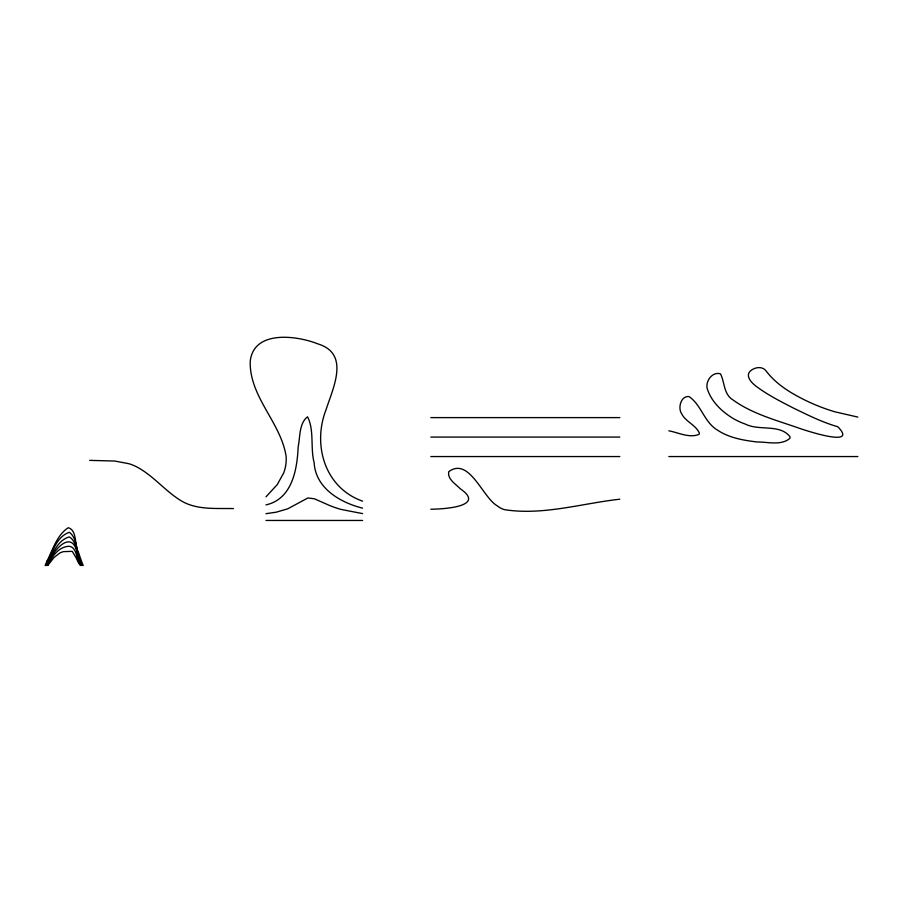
<?xml version="1.0" encoding="UTF-8"?>
<svg xmlns="http://www.w3.org/2000/svg" width="903" height="903" viewBox="0 0 903 903"><rect width="100%" height="100%" fill="white"/><g stroke="black" fill="none" stroke-linecap="round" stroke-linejoin="round"><path stroke-width="1.35" d="M265.979 496.842L277.244 484.606L283.7 472.924A38.231 38.231 0 0 0 286.104 456.275C280.878 422.457 249.544 397.264 250.199 361.685C253.291 329.821 296.489 335.363 317.833 343.874C350.432 353.683 332.846 388.279 326.028 409.781C312.314 444.852 324.764 487.891 362.6 501.154M265.979 504.879C292.087 499.178 297.211 469.504 298.148 446.985C300.191 437.3 299.006 423.157 307.562 416.825C314.47 430.268 310.214 447.888 314.131 462.663C315.587 488.286 340.239 502.565 362.6 508.152M619.808 499.212C581.667 503.422 542.748 515.748 504.258 509.619A22.214 22.214 0 0 1 497 505.669C482.642 497.384 469.199 456.658 448.78 471.626C447.109 479.109 455.744 484.031 460.169 488.692C487.056 506.944 442.086 509.168 430.81 509.213M265.979 513.683L276.194 512.193L287.809 508.784L307.9 497.959L314.425 498.795L329.527 505.466A113.541 113.541 0 0 0 341.153 509.45L362.6 513.604M430.81 417.604L619.808 417.604M430.81 437.075L619.808 437.075M430.81 456.557L619.808 456.557M668.852 456.557L857.85 456.557M89.657 460.372L114.828 461.038L129.084 463.758A51.099 51.099 0 0 1 136.951 466.986C153.318 475.734 165.035 490.826 180.735 500.544C196.515 510.206 215.828 508.175 233.505 508.581M265.979 520.455L362.6 520.455M857.85 417.096L834.97 411.836A193.761 193.761 0 0 1 806.198 400.718C791.005 393.279 775.903 384.26 765.71 370.433C761.613 365.862 754.456 367.352 750.314 371.02C745.009 376.145 751.747 382.94 755.946 386.134C767.516 394.837 780.497 401.429 793.342 408.021C807.801 415.041 822.294 422.322 837.792 426.747C859.588 448.791 802.97 429.602 798.162 427.864C775.97 420.109 752.447 413.924 733.123 400.04C723.484 394.318 724.861 382.308 720.47 373.819C711.801 371.167 704.238 382.601 707.817 390.378C712.32 402.682 722.502 412.095 733.529 418.699A69.418 69.418 0 0 0 745.517 424.162C759.321 431.137 779.808 423.642 790.035 436.759L789.877 438.35C781.219 445.845 767.629 441.872 757.12 441.996C743.44 440.314 729.195 437.955 717.524 430.144C704.238 422.356 701.428 404.962 689.057 396.575C680.806 395.604 677.634 408.088 681.72 413.935C685.874 421.904 696.032 425.099 699.464 433.293L699.035 434.354C689.44 438.406 678.458 432.605 668.852 430.799M46.967 561.124L45.15 565.459L45.805 565.459C51.855 553.99 55.817 536.98 69.328 532.273C78.663 539.057 75.705 555.943 82.545 565.459L83.189 565.459A147.765 147.765 0 0 1 78.775 553.144C74.17 545.988 77.534 530.264 68.256 527.724C56.878 535.05 52.882 549.622 46.967 561.124M47.972 562.061L46.459 565.459L47.103 565.459C52.566 550.153 73.674 525.952 77.839 556.711A155.959 155.959 0 0 0 81.236 565.459L81.891 565.459C75.908 557.196 78.29 542.251 69.328 536.901C58.097 539.983 53.108 552.738 47.972 562.061M49.157 562.592L47.757 565.459L53.988 557.523L59.542 553.178A17.834 17.834 0 0 1 63.503 551.631L72.274 551.361L75.965 557.523A122.277 122.277 0 0 0 78.674 563.088L80.581 565.459C75.942 560.12 77.545 547.613 69.328 546.27C59.812 546.405 53.119 554.837 49.157 562.592"/></g></svg>
